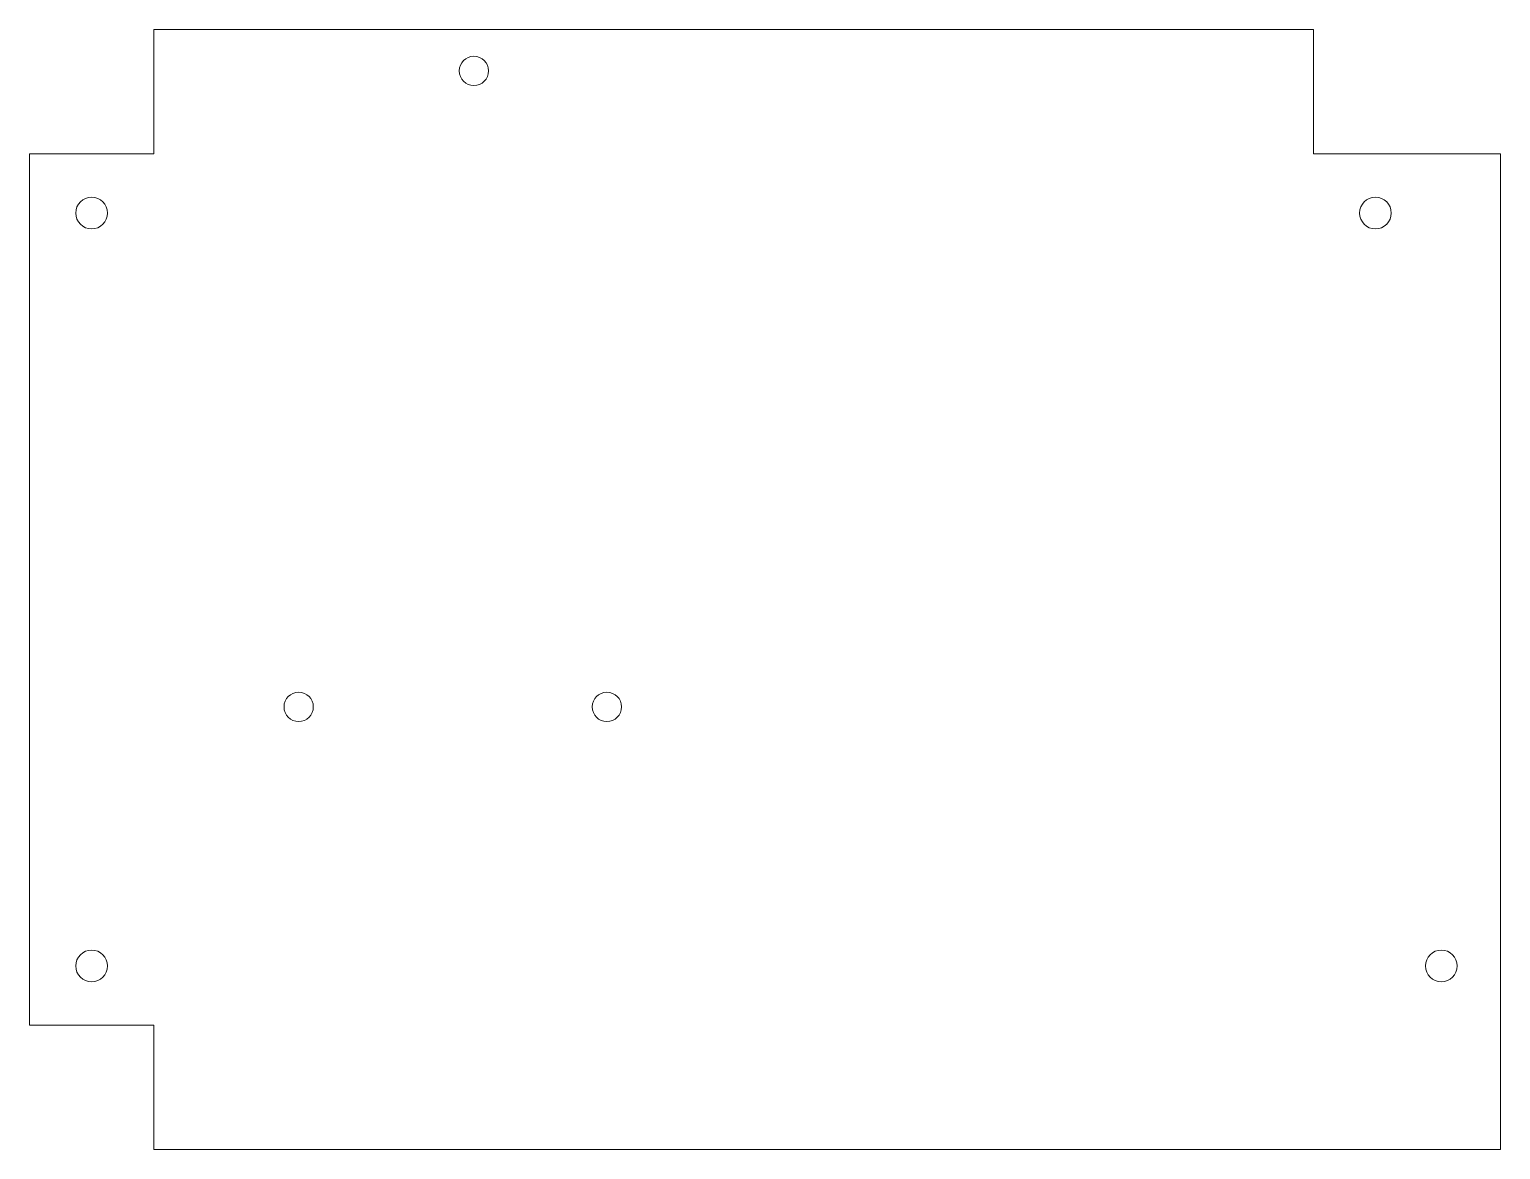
# Model space of a CAD drawing. Header units: inches. Extents: x -4.44 to 4.44, y -3.38 to 3.38.
import ezdxf

# ---------------------------------------------------------------- set-up
doc = ezdxf.new("R2010")
doc.units = ezdxf.units.IN
doc.header["$MEASUREMENT"] = 0

msp = doc.modelspace()

# ---------------------------------------------------------------- linework, layer by layer
at = {"color": 7, "linetype": 'Continuous', "lineweight": 15}
for p, q in [((-3.6895, 3.379), (-3.6895, 2.629)), ((-3.6895, 3.379), (3.3095, 3.379)), ((3.3095, 2.629), (3.3095, 3.379)), ((-3.6895, 2.629), (-4.4395, 2.629)), ((-4.4395, -2.629), (-4.4395, 2.629)), ((4.4395, 2.629), (3.3095, 2.629)), ((4.4395, 2.629), (4.4395, -3.379)), ((-4.4395, -2.629), (-3.6895, -2.629)), ((-3.6895, -2.629), (-3.6895, -3.379)), ((4.4395, -3.379), (-3.6895, -3.379))]:
    msp.add_line(p, q, dxfattribs=at)
for centre, radius in [((-1.7571, 3.129), 0.0885), ((-4.0645, 2.271), 0.0955), ((3.6845, 2.271), 0.0955), ((-2.8145, -0.708), 0.0885), ((-0.9545, -0.708), 0.0885), ((-4.0645, -2.271), 0.0955), ((4.0815, -2.271), 0.0955)]:
    msp.add_circle(centre, radius, dxfattribs=at)

doc.saveas('drawing.dxf')
